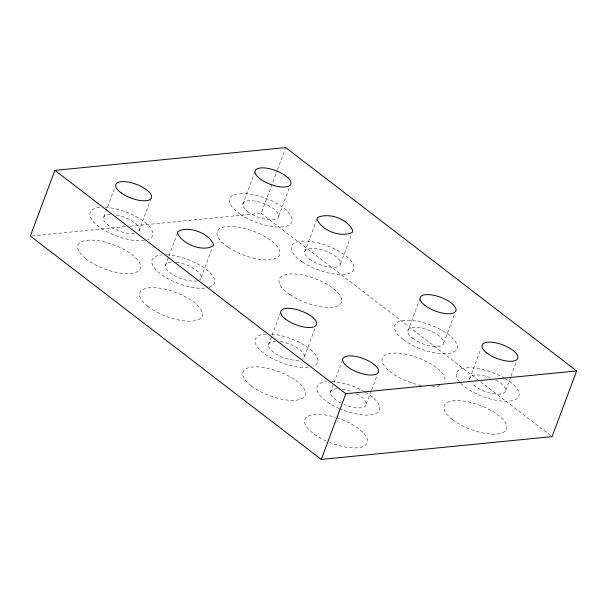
<?xml version="1.0" encoding="UTF-8"?>
<svg xmlns="http://www.w3.org/2000/svg" width="607" height="607" viewBox="0 0 607 607"><rect width="100%" height="100%" fill="white"/><g stroke="black" fill="none" stroke-linecap="round" stroke-linejoin="round"><path stroke-width="0.46" stroke-dasharray="3.04 2.28" d="M103.888 216.752L114.503 188.352M138.859 231.328L150.802 199.377M165.279 265.76L177.555 232.913M201.258 277.376L211.881 248.969M242.739 204.476L254.69 172.525M130.217 226.199L261.169 213.269L277.103 170.666M277.437 169.778L285.73 147.584M278.727 216.1L289.349 187.692M268.438 344.966L271.754 336.088M272.088 335.201L280.715 312.119M304.638 252.004L316.922 219.157M304.426 356.582L315.041 328.175M340.626 263.62L351.574 234.332M330.337 392.486L333.653 383.609M333.987 382.721L342.287 360.535M366.325 404.103L371.302 390.794M371.628 389.906L376.939 375.703M407.805 331.21L420.082 298.371M443.785 342.826L454.408 314.426M469.704 378.73L480.987 348.555M505.684 390.354L510.662 377.038M510.995 376.15L516.64 361.059M32.232 235.865L125.505 226.661M261.169 213.269L477.671 379.496M480.676 381.803L550.587 435.477M439.923 385.506A33.279 12.899 20.5 0 1 430.006 386.598M421.372 385.498A33.279 12.899 20.5 0 1 382.175 361.453A33.279 12.899 20.5 0 1 415.203 356.779A33.279 12.899 20.5 0 1 444.347 382.251M336.9 417.783A33.279 12.899 20.5 0 1 367.326 442.488A33.279 12.899 20.5 0 1 329.472 442.412M326.209 441.023A33.279 12.899 20.5 0 1 304.873 419.49A33.279 12.899 20.5 0 1 335.072 417.214M116.324 214.999A19.014 7.367 20.5 0 1 134.898 223.118A19.014 7.367 20.5 0 1 137.85 232.306M134.375 233.475A19.014 7.367 20.5 0 1 108.107 225.174A19.014 7.367 20.5 0 1 110.095 214.461M176.394 262.232A19.014 7.367 20.5 0 1 196.44 270.358A19.014 7.367 20.5 0 1 199.369 280.055M197.245 280.821A19.014 7.367 20.5 0 1 170.37 272.983A19.014 7.367 20.5 0 1 172.32 261.981M280.442 341.566A19.014 7.367 20.5 0 1 299.926 349.814A19.014 7.367 20.5 0 1 302.529 359.261M298.811 360.277A19.014 7.367 20.5 0 1 272.733 351.567A19.014 7.367 20.5 0 1 275.479 341.187M356.377 393.837A19.014 7.367 20.5 0 1 365.209 406.25A19.014 7.367 20.5 0 1 343.957 404.49M340.997 403.124A19.014 7.367 20.5 0 1 337.378 388.708M342.333 389.087A19.014 7.367 20.5 0 1 351.931 391.788M166.713 254.819A33.279 12.899 20.5 0 1 207.457 270.365A33.279 12.899 20.5 0 1 206.661 287.968M204.734 288.219A33.279 12.899 20.5 0 1 160.218 273.681A33.279 12.899 20.5 0 1 161.796 254.917M271.42 334.123A33.279 12.899 20.5 0 1 309.297 348.517A33.279 12.899 20.5 0 1 313.273 366.256M308.098 367.402A33.279 12.899 20.5 0 1 262.877 352.485A33.279 12.899 20.5 0 1 266.298 334.025M365.573 392.259A33.279 12.899 20.5 0 1 377.076 412.813A33.279 12.899 20.5 0 1 340.148 408.906M339.359 408.564A33.279 12.899 20.5 0 1 326.665 381.659M331.551 381.545A33.279 12.899 20.5 0 1 364.807 391.811M504.941 378.51A33.279 12.899 20.5 0 1 509.023 401.204A33.279 12.899 20.5 0 1 460 382.418M459.378 381.697A33.279 12.899 20.5 0 1 466.533 367.865A33.279 12.899 20.5 0 1 504.174 378.055M495.737 380.081A19.014 7.367 20.5 0 1 500.631 393.981A19.014 7.367 20.5 0 1 471.867 383.328M469.894 380.149A19.014 7.367 20.5 0 1 490.524 377.736M105.337 207.321A33.279 12.899 20.5 0 1 144.132 221.707A33.279 12.899 20.5 0 1 147.744 239.697M144.345 240.516A33.279 12.899 20.5 0 1 98.85 226.555A33.279 12.899 20.5 0 1 100.352 207.351M289.964 294.661A33.218 12.876 20.5 0 0 341.271 302.734A33.218 12.876 20.5 0 0 299.82 274.561A33.218 12.876 20.5 0 0 289.964 294.661M147.941 306.52A33.279 12.899 20.5 0 0 201.107 317.772A33.279 12.899 20.5 0 0 163.92 288.932A33.279 12.899 20.5 0 0 147.941 306.52M251.29 385.87A33.279 12.899 20.5 0 0 304.342 396.895A33.279 12.899 20.5 0 0 266.822 368.085A33.279 12.899 20.5 0 0 251.29 385.87M452.549 419.642A33.279 12.899 20.5 0 0 505.608 430.659A33.279 12.899 20.5 0 0 468.088 401.849A33.279 12.899 20.5 0 0 452.549 419.642M228.179 247.246A33.279 12.899 20.5 0 0 279.47 255.168A33.279 12.899 20.5 0 0 237.716 226.98A33.279 12.899 20.5 0 0 228.179 247.246M85.633 258.673A33.279 12.899 20.5 0 0 139.026 270.441A33.279 12.899 20.5 0 0 102.621 241.533A33.279 12.899 20.5 0 0 85.633 258.673M309.57 259.098A19.014 7.367 20.5 0 0 339.89 265.396A19.014 7.367 20.5 0 0 318.447 248.938A19.014 7.367 20.5 0 0 309.57 259.098M412.73 338.311A19.014 7.367 20.5 0 0 443.049 344.601A19.014 7.367 20.5 0 0 421.607 328.144A19.014 7.367 20.5 0 0 412.73 338.311M403.306 339.563A33.279 12.899 20.5 0 0 456.138 350.118A33.279 12.899 20.5 0 0 417.942 321.376A33.279 12.899 20.5 0 0 403.306 339.563M302.248 261.822A33.218 12.876 20.5 0 0 353.555 269.895A33.218 12.876 20.5 0 0 312.097 241.723A33.218 12.876 20.5 0 0 302.248 261.822M247.671 211.577A19.014 7.367 20.5 0 0 277.991 217.875A19.014 7.367 20.5 0 0 256.549 201.41A19.014 7.367 20.5 0 0 247.671 211.577M240.455 214.408A33.279 12.899 20.5 0 0 291.747 222.321A33.279 12.899 20.5 0 0 250.001 194.134A33.279 12.899 20.5 0 0 240.455 214.408"/><path stroke-width="0.91" d="M54.911 170.37L30.35 236.055L321.27 459.416L552.089 436.63L576.65 370.945L285.73 147.584L54.911 170.37L345.831 393.731L576.65 370.945M321.27 459.416L345.831 393.731M177.623 233.232C182.092 244.105 202.95 252.33 213.14 245.843L213.543 244.53C209.438 233.369 188.14 225.121 177.95 231.608L177.623 233.232M317.658 217.382L316.922 219.157C322.142 230.941 340.398 237.61 352.166 232.557L352.902 230.781C347.682 218.998 329.419 212.329 317.658 217.382M121.21 192.958A19.014 7.367 20.5 0 0 151.135 198.489A19.014 7.367 20.5 0 0 128.601 182.153A19.014 7.367 20.5 0 0 121.21 192.958M285.647 319.221A19.014 7.367 20.5 0 0 315.966 325.519A19.014 7.367 20.5 0 0 294.524 309.054A19.014 7.367 20.5 0 0 285.647 319.221M347.545 366.742A19.014 7.367 20.5 0 0 377.865 373.039A19.014 7.367 20.5 0 0 356.423 356.575A19.014 7.367 20.5 0 0 347.545 366.742M425.006 305.465A19.014 7.367 20.5 0 0 455.326 311.763A19.014 7.367 20.5 0 0 433.884 295.298A19.014 7.367 20.5 0 0 425.006 305.465M259.948 178.739A19.014 7.367 20.5 0 0 290.267 185.036A19.014 7.367 20.5 0 0 268.825 168.571A19.014 7.367 20.5 0 0 259.948 178.739M486.905 352.993A19.014 7.367 20.5 0 0 517.225 359.283A19.014 7.367 20.5 0 0 495.782 342.826A19.014 7.367 20.5 0 0 486.905 352.993"/></g></svg>
